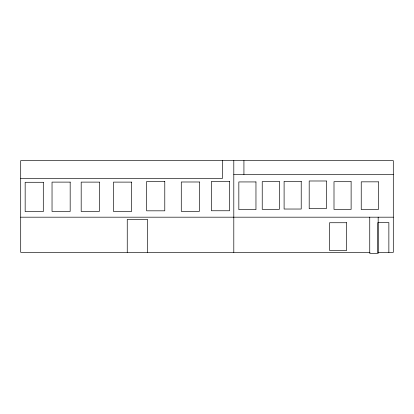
<?xml version="1.0" encoding="UTF-8"?>
<svg xmlns="http://www.w3.org/2000/svg" width="414" height="414" viewBox="0 0 414 414"><rect width="100%" height="100%" fill="white"/><g stroke="black" fill="none" stroke-linecap="round" stroke-linejoin="round"><path stroke-width="0.62" d="M233.801 174.454L393.3 174.454M20.7 178.31L222.577 178.31L222.577 160.611M20.7 217.184L393.3 217.184M370.069 252.364L20.7 252.333L20.7 160.611L393.3 160.611L393.3 252.364L377.801 252.364M388.865 252.364L388.865 222.608L377.822 222.608L377.822 252.364M378.168 217.184L378.168 253.389L369.743 253.389L369.743 217.184M243.929 160.611L243.929 174.454M233.801 160.611L233.801 252.364M147.586 252.333L147.586 219.425L127.248 219.425L127.248 252.333M326.31 180.99L309.191 180.99L309.191 208.692L326.31 208.692L326.31 180.99M301.221 181.327L284.102 181.327L284.102 209.034L301.221 209.034L301.221 181.327M164.782 181.482L146.649 181.482L146.649 210.824L164.782 210.824L164.782 181.482M229.537 181.42L211.404 181.42L211.404 210.762L229.537 210.762L229.537 181.42M279.352 181.622L262.228 181.622L262.228 209.329L279.352 209.329L279.352 181.622M351.119 181.699L334 181.699L334 209.406L351.119 209.406L351.119 181.699M378.36 181.839L361.236 181.839L361.236 209.541L378.36 209.541L378.36 181.839M199.413 181.989L181.28 181.989L181.28 211.337L199.413 211.337L199.413 181.989M255.961 181.937L238.837 181.937L238.837 209.639L255.961 209.639L255.961 181.937M70.173 182.113L52.035 182.113L52.035 211.456L70.173 211.456L70.173 182.113M99.319 182.113L81.185 182.113L81.185 211.456L99.319 211.456L99.319 182.113M131.6 182.113L113.467 182.113L113.467 211.456L131.6 211.456L131.6 182.113M43.294 182.284L25.161 182.284L25.161 211.626L43.294 211.626L43.294 182.284M346.673 222.737L329.549 222.737L329.549 250.444L346.673 250.444L346.673 222.737"/></g></svg>
